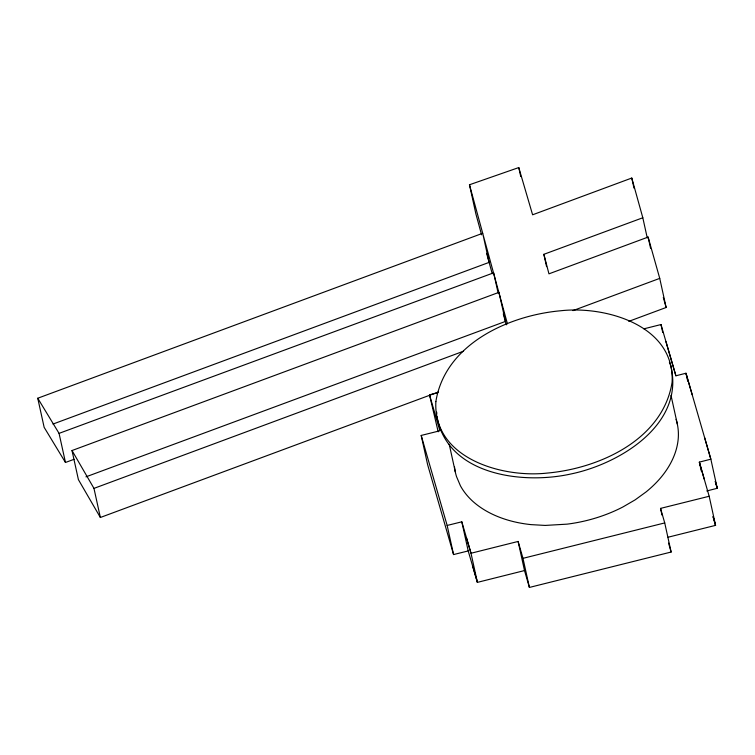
<?xml version="1.0" encoding="UTF-8"?>
<svg xmlns="http://www.w3.org/2000/svg" width="755" height="755" viewBox="0 0 755 755"><rect width="100%" height="100%" fill="white"/><g stroke="black" fill="none" stroke-linecap="round" stroke-linejoin="round"><path stroke-width="1.13" d="M74.094 459.295L65.468 462.475L44.149 427.339L37.75 398.234L482.7 233.276L469.478 184.767L518.77 167.563L532.605 214.797L631.775 178.038L642.816 217.761L647.252 237.91M52.982 424.065L489.098 262.391L482.7 233.276L507.426 323.801M438.513 391.977L100.368 517.486L78.407 479.642L72.008 450.537L498.951 292.345L506.256 324.829M628.783 321.366L666.137 307.493L659.738 278.378L648.111 237.079L548.951 273.839L543.874 254.312L642.816 217.761M85.957 476.849L505.35 321.46L503.292 313.863M72.008 450.537L93.969 488.381L463.551 351.207M572.951 310.626L659.738 278.378M37.75 398.234L59.06 433.37L493.666 272.819L498.102 292.968M706.793 490.958L717.25 488.287L710.851 459.182L685.974 373.234L675.895 375.792L665.957 341.637M643.911 328.831L660.993 324.556L675.895 375.792M438.183 431.803L429.51 394.837L437.475 392.836M668.043 537.23L715.57 525.367L709.172 496.262L660.54 508.398L664.73 522.922L671.129 552.037L529.397 587.437L524.508 570.563L477.405 582.369L468.204 550.933L453.566 554.566L427.594 464.561L421.196 435.446L439.891 430.775L429.51 394.837M529.397 587.437L522.988 558.332L518.109 541.448L471.007 553.255L466.401 537.541M522.988 558.332L664.73 522.922M421.196 435.446L447.158 525.452L461.805 521.818L471.007 553.255L477.405 582.369L472.8 566.646M669.383 362.098L670.751 365.807M692.203 394.723L685.974 373.234L687.701 381.067M704.632 437.692L710.851 459.182L699.347 462.117L701.319 471.073M704.264 479.189L699.347 462.117L709.172 496.262M668.553 543.1L671.129 552.037M713.116 516.835L715.57 525.367L713.031 516.562M663.305 297.442L666.137 307.493M492.232 273.688L486.635 253.369M481.586 234.824L475.877 213.882L469.478 184.767M670.836 366.071C684.974 424.395 619.506 463.966 570.95 473.97C522.894 484.71 447.168 475.32 436.937 416.373M648.111 237.079L650.574 248.272M631.775 178.038L633.992 188.118M660.993 324.556L662.72 332.398M671.006 395.337L677.339 424.131M660.54 508.398L662.012 515.118M543.874 254.312L546.582 266.628M518.77 167.563L520.742 176.519M518.109 541.448L524.508 570.563M449.216 444.233L455.293 471.875M461.805 521.818L468.204 550.933M447.158 525.452L453.566 554.566M93.969 488.381L100.368 517.486M59.06 433.37L65.468 462.475M436.673 412.136L436.796 414.108M454.519 467.005A113.476 75.189 -12.4 0 0 456.539 476.65L460.418 485.786A113.476 75.189 -12.4 0 0 473.545 501.99C484.21 511.286 497.356 517.326 510.937 520.969A112.41 74.481 -12.4 0 0 531.001 524.621L545.185 525.423L567.081 524.149A113.259 75.047 -12.4 0 0 588.928 519.95A113.656 75.311 -12.4 0 0 603.066 515.59A113.259 75.047 -12.4 0 0 623.007 506.916L635.144 499.857L646.11 491.901A114.269 75.717 -12.4 0 0 659.936 478.623C669.553 467.487 676.867 453.802 678.207 438.957A113.476 75.189 -12.4 0 0 676.093 419.365M435.871 401.594C432.86 458.191 501.849 478.17 547.252 473.074C599.508 468.411 663.003 439.552 672.101 382.228C675.102 325.632 606.114 305.652 560.72 310.758C508.455 315.411 444.959 344.271 435.871 401.594M717.25 488.287L715.287 481.501L717.25 488.287"/></g></svg>
